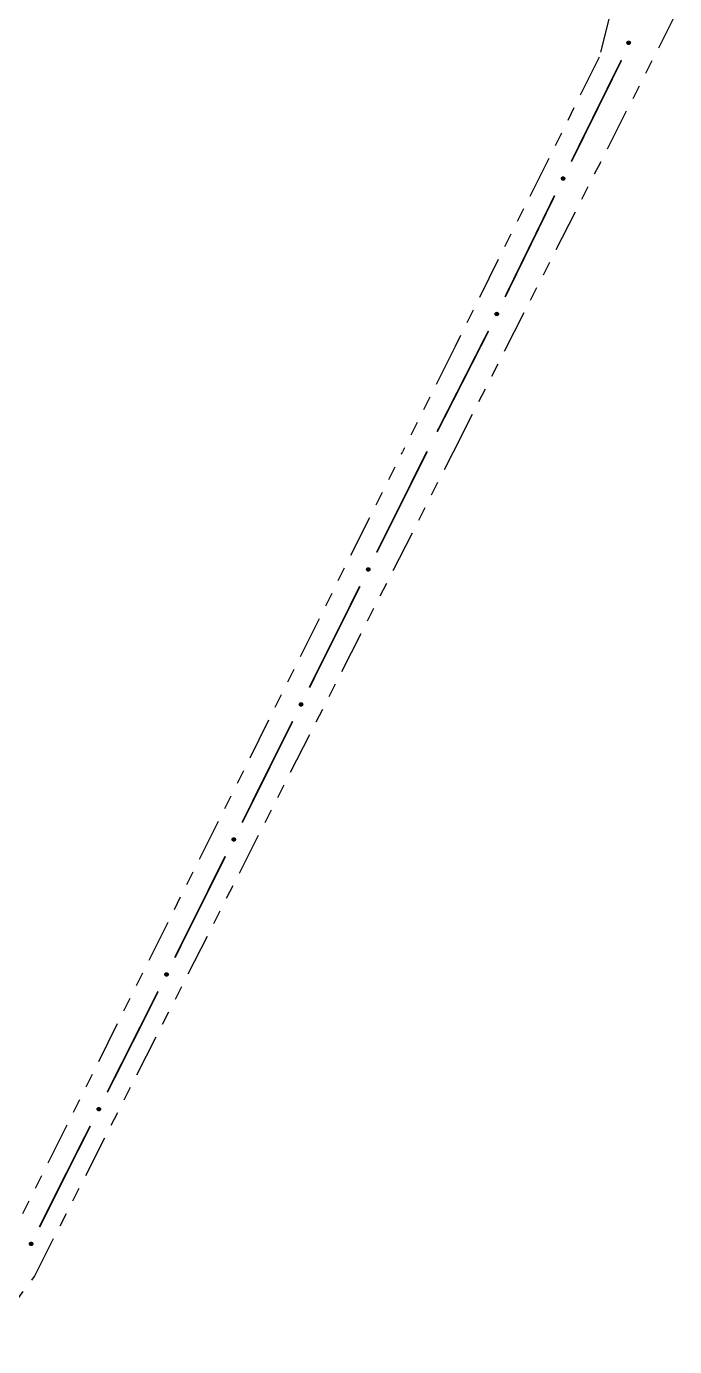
# Model space of a CAD drawing. Extents: x 203665 to 205970, y 4870865 to 4873745.
# Drawn here: x 204438.2 to 204506.9, y 4872053.6 to 4872193.6 of the extents above; entities that cross this region are included whole.
import ezdxf

# ---------------------------------------------------------------- set-up
doc = ezdxf.new("R2010")
doc.units = 0
doc.header["$LTSCALE"] = 1.5
doc.header["$MEASUREMENT"] = 0
doc.linetypes.add('TRACO_25', pattern=[8, 3, -1, 1, -1, 1, -1])
doc.layers.add('SV-EIXO-RUA-N-PAV', color=6, linetype='CONTINUOUS')
doc.layers.add('SV-RUA-NAO-PAV', color=7, linetype='CONTINUOUS')

msp = doc.modelspace()

# ---------------------------------------------------------------- linework, layer by layer
at = {"layer": 'SV-EIXO-RUA-N-PAV'}
for points in [[(204502.179489, 4872191.99443), (204502.20105, 4872191.950531), (204502.210604, 4872191.908393), (204502.208457, 4872191.870954), (204502.197933, 4872191.838365), (204502.183411, 4872191.806237), (204502.161624, 4872191.777076), (204502.130273, 4872191.750067), (204502.086388, 4872191.728129), (204502.042578, 4872191.721179), (204502.005761, 4872191.72132), (204501.971147, 4872191.730338), (204501.940173, 4872191.744968), (204501.910631, 4872191.768601), (204501.88357, 4872191.800639), (204501.862578, 4872191.845301), (204501.853495, 4872191.886676), (204501.856523, 4872191.922834), (204501.865808, 4872191.957575), (204501.881027, 4872191.990197), (204501.902579, 4872192.018699), (204501.934885, 4872192.045887), (204501.979241, 4872192.066021), (204502.020405, 4872192.075552), (204502.056596, 4872192.073033), (204502.090593, 4872192.063121), (204502.122993, 4872192.048948), (204502.153219, 4872192.028267), (204502.179489, 4872191.99443)], [(204495.230107, 4872177.57772), (204495.246649, 4872177.531693), (204495.251453, 4872177.488754), (204495.245152, 4872177.451786), (204495.231066, 4872177.420571), (204495.213059, 4872177.390259), (204495.188162, 4872177.363705), (204495.154, 4872177.340353), (204495.107945, 4872177.323435), (204495.063634, 4872177.321405), (204495.027061, 4872177.325643), (204494.993666, 4872177.338457), (204494.964513, 4872177.356443), (204494.937785, 4872177.383217), (204494.914458, 4872177.418068), (204494.898568, 4872177.464789), (204494.894146, 4872177.506919), (204494.90118, 4872177.542515), (204494.914274, 4872177.576007), (204494.933029, 4872177.606732), (204494.957619, 4872177.632658), (204494.992751, 4872177.656082), (204495.039073, 4872177.671154), (204495.081041, 4872177.676044), (204495.116727, 4872177.669512), (204495.149409, 4872177.655878), (204495.180031, 4872177.638186), (204495.207767, 4872177.61427), (204495.230107, 4872177.57772)], [(204488.205079, 4872163.202429), (204488.22162, 4872163.156403), (204488.226424, 4872163.113463), (204488.220124, 4872163.076496), (204488.206038, 4872163.045281), (204488.18803, 4872163.014969), (204488.163133, 4872162.988414), (204488.128971, 4872162.965062), (204488.082917, 4872162.948145), (204488.038606, 4872162.946114), (204488.002033, 4872162.950353), (204487.968638, 4872162.963166), (204487.939485, 4872162.981153), (204487.912756, 4872163.007927), (204487.889429, 4872163.042778), (204487.873539, 4872163.089499), (204487.869118, 4872163.131628), (204487.876151, 4872163.167225), (204487.889246, 4872163.200716), (204487.908, 4872163.231442), (204487.932591, 4872163.257368), (204487.967722, 4872163.280791), (204488.014044, 4872163.295864), (204488.056012, 4872163.300753), (204488.091698, 4872163.294222), (204488.124381, 4872163.280587), (204488.155003, 4872163.262896), (204488.182738, 4872163.23898), (204488.205079, 4872163.202429)], [(204474.579982, 4872136.100643), (204474.596163, 4872136.054489), (204474.600632, 4872136.011513), (204474.594042, 4872135.974596), (204474.579713, 4872135.943492), (204474.561469, 4872135.913322), (204474.536365, 4872135.886963), (204474.502021, 4872135.863879), (204474.455836, 4872135.847322), (204474.41151, 4872135.845638), (204474.374972, 4872135.850162), (204474.341678, 4872135.863236), (204474.312666, 4872135.88145), (204474.286148, 4872135.908433), (204474.263094, 4872135.943465), (204474.24757, 4872135.990309), (204474.243478, 4872136.032471), (204474.250789, 4872136.068012), (204474.264145, 4872136.1014), (204474.28314, 4872136.131978), (204474.307932, 4872136.15771), (204474.343246, 4872136.180858), (204474.389684, 4872136.195568), (204474.431689, 4872136.20013), (204474.467323, 4872136.193319), (204474.499898, 4872136.17943), (204474.53038, 4872136.1615), (204474.557928, 4872136.137367), (204474.579982, 4872136.100643)], [(204467.444216, 4872121.780049), (204467.460415, 4872121.733901), (204467.4649, 4872121.690927), (204467.458325, 4872121.654007), (204467.444008, 4872121.622897), (204467.425776, 4872121.59272), (204467.400682, 4872121.566351), (204467.366348, 4872121.543253), (204467.32017, 4872121.526678), (204467.275845, 4872121.524976), (204467.239304, 4872121.529486), (204467.206005, 4872121.542547), (204467.176986, 4872121.56075), (204467.150457, 4872121.587722), (204467.12739, 4872121.622745), (204467.111847, 4872121.669582), (204467.107738, 4872121.711743), (204467.115036, 4872121.747287), (204467.128378, 4872121.78068), (204467.147361, 4872121.811265), (204467.172143, 4872121.837008), (204467.207447, 4872121.86017), (204467.25388, 4872121.874898), (204467.295883, 4872121.879476), (204467.33152, 4872121.87268), (204467.3641, 4872121.858804), (204467.39459, 4872121.840885), (204467.422147, 4872121.816764), (204467.444216, 4872121.780049)], [(204460.312679, 4872107.457298), (204460.328878, 4872107.41115), (204460.333364, 4872107.368176), (204460.326789, 4872107.331256), (204460.312472, 4872107.300146), (204460.29424, 4872107.269969), (204460.269146, 4872107.2436), (204460.234812, 4872107.220502), (204460.188633, 4872107.203927), (204460.144308, 4872107.202226), (204460.107768, 4872107.206735), (204460.074469, 4872107.219796), (204460.04545, 4872107.237999), (204460.018921, 4872107.264971), (204459.995853, 4872107.299994), (204459.980311, 4872107.346832), (204459.976202, 4872107.388993), (204459.983499, 4872107.424536), (204459.996842, 4872107.457929), (204460.015825, 4872107.488515), (204460.040606, 4872107.514257), (204460.075911, 4872107.537419), (204460.122343, 4872107.552148), (204460.164347, 4872107.556726), (204460.199983, 4872107.549929), (204460.232564, 4872107.536053), (204460.263053, 4872107.518135), (204460.290611, 4872107.494013), (204460.312679, 4872107.457298)], [(204453.181143, 4872093.134547), (204453.197342, 4872093.088399), (204453.201828, 4872093.045425), (204453.195253, 4872093.008505), (204453.180936, 4872092.977396), (204453.162704, 4872092.947219), (204453.13761, 4872092.920849), (204453.103275, 4872092.897751), (204453.057097, 4872092.881177), (204453.012772, 4872092.879475), (204452.976231, 4872092.883984), (204452.942932, 4872092.897046), (204452.913914, 4872092.915248), (204452.887385, 4872092.94222), (204452.864317, 4872092.977243), (204452.848774, 4872093.024081), (204452.844666, 4872093.066242), (204452.851963, 4872093.101785), (204452.865306, 4872093.135179), (204452.884288, 4872093.165764), (204452.90907, 4872093.191507), (204452.944375, 4872093.214669), (204452.990807, 4872093.229397), (204453.032811, 4872093.233975), (204453.068447, 4872093.227178), (204453.101027, 4872093.213302), (204453.131517, 4872093.195384), (204453.159074, 4872093.171262), (204453.181143, 4872093.134547)], [(204445.997872, 4872078.837089), (204446.013834, 4872078.790858), (204446.018099, 4872078.747862), (204446.011334, 4872078.710976), (204445.996857, 4872078.679941), (204445.978471, 4872078.649858), (204445.953241, 4872078.623618), (204445.918789, 4872078.600697), (204445.872526, 4872078.584359), (204445.828193, 4872078.582885), (204445.791676, 4872078.587583), (204445.758444, 4872078.600815), (204445.729519, 4872078.619166), (204445.703129, 4872078.646274), (204445.680242, 4872078.681416), (204445.66494, 4872078.728333), (204445.661048, 4872078.770514), (204445.668528, 4872078.806019), (204445.682043, 4872078.839344), (204445.701182, 4872078.869831), (204445.726096, 4872078.895446), (204445.761519, 4872078.918426), (204445.808027, 4872078.932916), (204445.850053, 4872078.937278), (204445.885654, 4872078.930298), (204445.918163, 4872078.916255), (204445.94856, 4872078.89818), (204445.975993, 4872078.873917), (204445.997872, 4872078.837089)], [(204438.816598, 4872064.539666), (204438.83272, 4872064.493492), (204438.837134, 4872064.45051), (204438.830497, 4872064.413601), (204438.816128, 4872064.382516), (204438.797846, 4872064.352369), (204438.772708, 4872064.326041), (204438.738335, 4872064.303001), (204438.692129, 4872064.286503), (204438.647801, 4872064.284875), (204438.611268, 4872064.289446), (204438.577991, 4872064.302563), (204438.549003, 4872064.320813), (204438.522519, 4872064.34783), (204438.49951, 4872064.382891), (204438.484045, 4872064.429755), (204438.480007, 4872064.471922), (204438.487363, 4872064.507454), (204438.500762, 4872064.540825), (204438.519795, 4872064.571378), (204438.54462, 4872064.59708), (204438.579963, 4872064.620183), (204438.62642, 4872064.634833), (204438.668431, 4872064.639341), (204438.704056, 4872064.632486), (204438.736613, 4872064.618555), (204438.767073, 4872064.600586), (204438.79459, 4872064.576418), (204438.816598, 4872064.539666)]]:
    msp.add_lwpolyline(points, close=True, dxfattribs=at)
for points in [[(204501.881027, 4872191.990197), (204501.853495, 4872191.886676)], [(204501.890942, 4872192.000147), (204501.859734, 4872191.872195)], [(204501.902579, 4872192.018699), (204501.862578, 4872191.845301)], [(204501.919121, 4872192.026307), (204501.875246, 4872191.830432)], [(204501.934885, 4872192.045887), (204501.88357, 4872191.800639)], [(204501.957212, 4872192.051824), (204501.897642, 4872191.787659)], [(204501.979241, 4872192.066021), (204501.910631, 4872191.768601)], [(204501.99815, 4872192.06908), (204501.926005, 4872191.761591)], [(204502.020405, 4872192.075552), (204501.940173, 4872191.744968)], [(204502.036609, 4872192.071283), (204501.956203, 4872191.740663)], [(204502.056596, 4872192.073033), (204501.971147, 4872191.730338)], [(204502.072314, 4872192.065775), (204501.986585, 4872191.728364)], [(204502.090593, 4872192.063121), (204502.005761, 4872191.72132)], [(204502.106551, 4872192.052099), (204502.027522, 4872191.725335)], [(204502.122993, 4872192.048948), (204502.042578, 4872191.721179)], [(204502.136382, 4872192.0342), (204502.06644, 4872191.728823)], [(204502.153219, 4872192.028267), (204502.086388, 4872191.728129)], [(204502.164377, 4872192.011162), (204502.107744, 4872191.74305)], [(204502.179489, 4872191.99443), (204502.130273, 4872191.750067)], [(204502.190261, 4872191.970041), (204502.148039, 4872191.770678)], [(204502.20105, 4872191.950531), (204502.161624, 4872191.777076)], [(204502.2066, 4872191.926533), (204502.174566, 4872191.800325)], [(204502.210604, 4872191.908393), (204502.183411, 4872191.806237)], [(204494.933029, 4872177.606732), (204494.894146, 4872177.506919)], [(204494.957619, 4872177.632658), (204494.898568, 4872177.464789)], [(204494.94399, 4872177.615517), (204494.898734, 4872177.491833)], [(204494.974905, 4872177.638377), (204494.909502, 4872177.448603)], [(204494.992751, 4872177.656082), (204494.914458, 4872177.418068)], [(204495.0156, 4872177.659496), (204494.926998, 4872177.403603)], [(204495.039073, 4872177.671154), (204494.937785, 4872177.383217)], [(204495.058204, 4872177.672089), (204494.952283, 4872177.37454)], [(204495.081041, 4872177.676044), (204494.964513, 4872177.356443)], [(204495.096669, 4872177.669997), (204494.979964, 4872177.350382)], [(204495.116727, 4872177.669512), (204494.993666, 4872177.338457)], [(204495.13154, 4872177.66055), (204495.008788, 4872177.334777)], [(204495.149409, 4872177.655878), (204495.027061, 4872177.325643)], [(204495.164042, 4872177.643148), (204495.049134, 4872177.32721)], [(204495.180031, 4872177.638186), (204495.063634, 4872177.321405)], [(204495.191695, 4872177.622041), (204495.088198, 4872177.326345)], [(204495.207767, 4872177.61427), (204495.107945, 4872177.323435)], [(204495.216952, 4872177.596029), (204495.13083, 4872177.335886)], [(204495.230107, 4872177.57772), (204495.154, 4872177.340353)], [(204495.238099, 4872177.552283), (204495.173949, 4872177.358858)], [(204495.246649, 4872177.531693), (204495.188162, 4872177.363705)], [(204495.249493, 4872177.507227), (204495.203611, 4872177.385369)], [(204495.251453, 4872177.488754), (204495.213059, 4872177.390259)], [(204487.908, 4872163.231442), (204487.869118, 4872163.131628)], [(204487.932591, 4872163.257368), (204487.873539, 4872163.089499)], [(204487.918961, 4872163.240227), (204487.873706, 4872163.116543)], [(204487.949876, 4872163.263087), (204487.884473, 4872163.073313)], [(204487.967722, 4872163.280791), (204487.889429, 4872163.042778)], [(204487.990572, 4872163.284206), (204487.90197, 4872163.028312)], [(204488.014044, 4872163.295864), (204487.912756, 4872163.007927)], [(204488.033175, 4872163.296798), (204487.927254, 4872162.99925)], [(204488.056012, 4872163.300753), (204487.939485, 4872162.981153)], [(204488.071641, 4872163.294707), (204487.954936, 4872162.975091)], [(204488.091698, 4872163.294222), (204487.968638, 4872162.963166)], [(204488.106511, 4872163.28526), (204487.98376, 4872162.959487)], [(204488.124381, 4872163.280587), (204488.002033, 4872162.950353)], [(204488.139013, 4872163.267858), (204488.024105, 4872162.95192)], [(204488.155003, 4872163.262896), (204488.038606, 4872162.946114)], [(204488.166667, 4872163.24675), (204488.06317, 4872162.951055)], [(204488.182738, 4872163.23898), (204488.082917, 4872162.948145)], [(204488.191924, 4872163.220739), (204488.105801, 4872162.960596)], [(204488.205079, 4872163.202429), (204488.128971, 4872162.965062)], [(204488.21307, 4872163.176992), (204488.148921, 4872162.983568)], [(204488.22162, 4872163.156403), (204488.163133, 4872162.988414)], [(204488.224464, 4872163.131937), (204488.178582, 4872163.010078)], [(204488.226424, 4872163.113463), (204488.18803, 4872163.014969)], [(204474.28314, 4872136.131978), (204474.243478, 4872136.032471)], [(204474.307932, 4872136.15771), (204474.24757, 4872135.990309)], [(204474.294169, 4872136.140676), (204474.247948, 4872136.01735)], [(204474.325262, 4872136.163295), (204474.258377, 4872135.974037)], [(204474.343246, 4872136.180858), (204474.263094, 4872135.943465)], [(204474.366121, 4872136.184094), (204474.275521, 4872135.928902)], [(204474.389684, 4872136.195568), (204474.286148, 4872135.908433)], [(204474.408822, 4872136.196353), (204474.300578, 4872135.899642)], [(204474.431689, 4872136.20013), (204474.312666, 4872135.88145)], [(204474.447269, 4872136.193961), (204474.328069, 4872135.875268)], [(204474.467323, 4872136.193319), (204474.341678, 4872135.863236)], [(204474.482065, 4872136.184242), (204474.356771, 4872135.859438)], [(204474.499898, 4872136.17943), (204474.374972, 4872135.850162)], [(204474.51443, 4872136.166586), (204474.397056, 4872135.851557)], [(204474.53038, 4872136.1615), (204474.41151, 4872135.845638)], [(204474.541918, 4872136.145263), (204474.436112, 4872135.850386)], [(204474.557928, 4872136.137367), (204474.455836, 4872135.847322)], [(204474.566971, 4872136.119055), (204474.478817, 4872135.859594)], [(204474.579982, 4872136.100643), (204474.502021, 4872135.863879)], [(204474.587774, 4872136.075145), (204474.522115, 4872135.882227)], [(204474.596163, 4872136.054489), (204474.536365, 4872135.886963)], [(204474.598816, 4872136.030002), (204474.551983, 4872135.908506)], [(204474.600632, 4872136.011513), (204474.561469, 4872135.913322)], [(204467.147361, 4872121.811265), (204467.107738, 4872121.711743)], [(204467.172143, 4872121.837008), (204467.111847, 4872121.669582)], [(204467.158386, 4872121.819969), (204467.112214, 4872121.696624)], [(204467.189471, 4872121.842599), (204467.122661, 4872121.653315)], [(204467.207447, 4872121.86017), (204467.12739, 4872121.622745)], [(204467.230321, 4872121.863415), (204467.139822, 4872121.608186)], [(204467.25388, 4872121.874898), (204467.150457, 4872121.587722)], [(204467.273017, 4872121.875691), (204467.164891, 4872121.578937)], [(204467.295883, 4872121.879476), (204467.176986, 4872121.56075)], [(204467.311466, 4872121.873314), (204467.192392, 4872121.554574)], [(204467.33152, 4872121.87268), (204467.206005, 4872121.542547)], [(204467.346266, 4872121.863609), (204467.221099, 4872121.538755)], [(204467.3641, 4872121.858804), (204467.239304, 4872121.529486)], [(204467.378637, 4872121.845966), (204467.261388, 4872121.53089)], [(204467.39459, 4872121.840885), (204467.275845, 4872121.524976)], [(204467.406133, 4872121.824653), (204467.300445, 4872121.529734)], [(204467.422147, 4872121.816764), (204467.32017, 4872121.526678)], [(204467.431197, 4872121.798455), (204467.343146, 4872121.538959)], [(204467.444216, 4872121.780049), (204467.366348, 4872121.543253)], [(204467.452018, 4872121.754553), (204467.386434, 4872121.56161)], [(204467.460415, 4872121.733901), (204467.400682, 4872121.566351)], [(204467.463077, 4872121.709414), (204467.416292, 4872121.5879)], [(204467.4649, 4872121.690927), (204467.425776, 4872121.59272)], [(204460.075911, 4872107.537419), (204459.995853, 4872107.299994)], [(204460.098785, 4872107.540664), (204460.008286, 4872107.285436)], [(204460.122343, 4872107.552148), (204460.018921, 4872107.264971)], [(204460.141481, 4872107.55294), (204460.033354, 4872107.256186)], [(204460.164347, 4872107.556726), (204460.04545, 4872107.237999)], [(204460.17993, 4872107.550563), (204460.060856, 4872107.231823)], [(204460.199983, 4872107.549929), (204460.074469, 4872107.219796)], [(204460.214729, 4872107.540858), (204460.089563, 4872107.216005)], [(204460.232564, 4872107.536053), (204460.107768, 4872107.206735)], [(204460.015825, 4872107.488515), (204459.976202, 4872107.388993)], [(204460.040606, 4872107.514257), (204459.980311, 4872107.346832)], [(204460.02685, 4872107.497218), (204459.980678, 4872107.373874)], [(204460.057934, 4872107.519848), (204459.991124, 4872107.330564)], [(204460.247101, 4872107.523215), (204460.129852, 4872107.208139)], [(204460.263053, 4872107.518135), (204460.144308, 4872107.202226)], [(204460.274597, 4872107.501903), (204460.168908, 4872107.206983)], [(204460.290611, 4872107.494013), (204460.188633, 4872107.203927)], [(204460.29966, 4872107.475704), (204460.211609, 4872107.216208)], [(204460.312679, 4872107.457298), (204460.234812, 4872107.220502)], [(204460.320482, 4872107.431802), (204460.254898, 4872107.238859)], [(204460.328878, 4872107.41115), (204460.269146, 4872107.2436)], [(204460.331541, 4872107.386663), (204460.284756, 4872107.265149)], [(204460.333364, 4872107.368176), (204460.29424, 4872107.269969)], [(204452.884288, 4872093.165764), (204452.844666, 4872093.066242)], [(204452.90907, 4872093.191507), (204452.848774, 4872093.024081)], [(204452.895314, 4872093.174467), (204452.849142, 4872093.051123)], [(204452.926398, 4872093.197097), (204452.859588, 4872093.007814)], [(204452.944375, 4872093.214669), (204452.864317, 4872092.977243)], [(204452.967249, 4872093.217914), (204452.87675, 4872092.962685)], [(204452.990807, 4872093.229397), (204452.887385, 4872092.94222)], [(204453.009945, 4872093.230189), (204452.901818, 4872092.933435)], [(204453.032811, 4872093.233975), (204452.913914, 4872092.915248)], [(204453.048393, 4872093.227813), (204452.929319, 4872092.909072)], [(204453.068447, 4872093.227178), (204452.942932, 4872092.897046)], [(204453.083193, 4872093.218107), (204452.958027, 4872092.893254)], [(204453.101027, 4872093.213302), (204452.976231, 4872092.883984)], [(204453.115565, 4872093.200464), (204452.998315, 4872092.885388)], [(204453.131517, 4872093.195384), (204453.012772, 4872092.879475)], [(204453.143061, 4872093.179152), (204453.037372, 4872092.884233)], [(204453.159074, 4872093.171262), (204453.057097, 4872092.881177)], [(204453.168124, 4872093.152954), (204453.080073, 4872092.893457)], [(204453.181143, 4872093.134547), (204453.103275, 4872092.897751)], [(204453.188945, 4872093.109052), (204453.123362, 4872092.916108)], [(204453.197342, 4872093.088399), (204453.13761, 4872092.920849)], [(204453.200005, 4872093.063913), (204453.153219, 4872092.942398)], [(204453.201828, 4872093.045425), (204453.162704, 4872092.947219)], [(204445.701182, 4872078.869831), (204445.661048, 4872078.770514)], [(204445.726096, 4872078.895446), (204445.66494, 4872078.728333)], [(204445.712252, 4872078.878477), (204445.665447, 4872078.755372)], [(204445.743452, 4872078.900948), (204445.67567, 4872078.71201)], [(204445.761519, 4872078.918426), (204445.680242, 4872078.681416)], [(204445.78441, 4872078.921554), (204445.6926, 4872078.666794)], [(204445.808027, 4872078.932916), (204445.703129, 4872078.646274)], [(204445.827168, 4872078.93361), (204445.717518, 4872078.637416)], [(204445.850053, 4872078.937278), (204445.729519, 4872078.619166)], [(204445.865604, 4872078.931036), (204445.744893, 4872078.612911)], [(204445.885654, 4872078.930298), (204445.758444, 4872078.600815)], [(204445.900353, 4872078.921151), (204445.773519, 4872078.596946)], [(204445.918163, 4872078.916255), (204445.791676, 4872078.587583)], [(204445.932634, 4872078.903342), (204445.813766, 4872078.588873)], [(204445.94856, 4872078.89818), (204445.828193, 4872078.582885)], [(204445.96002, 4872078.881889), (204445.852817, 4872078.587517)], [(204445.975993, 4872078.873917), (204445.872526, 4872078.584359)], [(204445.984948, 4872078.855562), (204445.895565, 4872078.596522)], [(204445.997872, 4872078.837089), (204445.918789, 4872078.600697)], [(204446.005544, 4872078.811554), (204445.938969, 4872078.61895)], [(204446.013834, 4872078.790858), (204445.953241, 4872078.623618)], [(204446.016371, 4872078.766358), (204445.968962, 4872078.645086)], [(204446.018099, 4872078.747862), (204445.978471, 4872078.649858)], [(204438.519795, 4872064.571378), (204438.480007, 4872064.471922)], [(204438.54462, 4872064.59708), (204438.484045, 4872064.429755)], [(204438.530835, 4872064.580063), (204438.484458, 4872064.456796)], [(204438.561957, 4872064.602642), (204438.494832, 4872064.413469)], [(204438.579963, 4872064.620183), (204438.49951, 4872064.382891)], [(204438.602843, 4872064.62339), (204438.511918, 4872064.368312)], [(204438.62642, 4872064.634833), (204438.522519, 4872064.34783)], [(204438.645559, 4872064.635594), (204438.536938, 4872064.339021)], [(204438.668431, 4872064.639341), (204438.549003, 4872064.320813)], [(204438.684004, 4872064.633153), (204438.564398, 4872064.314612)], [(204438.704056, 4872064.632486), (204438.577991, 4872064.302563)], [(204438.718787, 4872064.62339), (204438.593079, 4872064.298746)], [(204438.736613, 4872064.618555), (204438.611268, 4872064.289446)], [(204438.751129, 4872064.605693), (204438.633354, 4872064.290813)], [(204438.767073, 4872064.600586), (204438.647801, 4872064.284875)], [(204438.77859, 4872064.584335), (204438.672409, 4872064.289592)], [(204438.79459, 4872064.576418), (204438.692129, 4872064.286503)], [(204438.803609, 4872064.558095), (204438.715126, 4872064.298746)], [(204438.816598, 4872064.539666), (204438.738335, 4872064.303001)], [(204438.824357, 4872064.514158), (204438.758452, 4872064.321324)], [(204438.83272, 4872064.493492), (204438.772708, 4872064.326041)], [(204438.835342, 4872064.469001), (204438.788354, 4872064.347564)], [(204438.837134, 4872064.45051), (204438.797846, 4872064.352369)]]:
    msp.add_lwpolyline(points, dxfattribs=at)
at = {"layer": 'SV-EIXO-RUA-N-PAV', "const_width": 0.18}
for points in [[(204501.265729, 4872190.050426), (204495.951079, 4872179.291499)], [(204494.189991, 4872175.70005), (204488.92122, 4872164.918582)], [(204487.164894, 4872161.324794), (204481.721026, 4872150.63067)], [(204480.662413, 4872148.551095), (204475.309518, 4872137.811146)], [(204473.525219, 4872134.231163), (204469.510547, 4872126.176201)], [(204469.510547, 4872126.176201), (204469.120751, 4872125.39412)], [(204469.120751, 4872125.39412), (204468.173075, 4872123.490839)], [(204466.390191, 4872119.910151), (204461.041539, 4872109.168088)], [(204459.258655, 4872105.5874), (204453.910003, 4872094.845337)], [(204452.127119, 4872091.26465), (204451.235676, 4872089.474306)], [(204451.235676, 4872089.474306), (204450.9442, 4872088.888914)], [(204450.9442, 4872088.888914), (204446.735516, 4872080.54411)], [(204444.93425, 4872076.972634), (204442.232351, 4872071.61542)], [(204442.122109, 4872071.396836), (204439.54831, 4872066.249238)], [(204442.232351, 4872071.61542), (204442.122109, 4872071.396836)]]:
    msp.add_lwpolyline(points, dxfattribs=at)
at = {"layer": 'SV-RUA-NAO-PAV', "linetype": 'TRACO_25'}
for points in [[(204483.443056, 4872148.486323, 7.28636), (204488.913431, 4872159.256604, 7.28636), (204506.903374, 4872194.675882, 7.28636), (204505.614265, 4872198.555718, 7.363041), (204502.693729, 4872200.175707, 7.363041), (204432.134516, 4872207.248401, 7.933304), (204405.416438, 4872209.512756, 7.933304), (204390.69918, 4872210.760042, 7.913295), (204372.353642, 4872212.61312, 8.177602), (204370.033321, 4872213.693407, 8.167664)], [(204410.969575, 4872148.487254, 7.516563), (204418.404422, 4872164.813856, 7.516563), (204434.370639, 4872199.874979, 7.516563), (204436.581692, 4872203.324446, 7.436492), (204440.432504, 4872203.784379, 7.586625), (204498.29238, 4872198.105338, 7.216298), (204500.152207, 4872195.255783, 7.216298), (204498.911074, 4872190.37654, 7.216298), (204483.616676, 4872159.674074, 6.655804), (204478.043546, 4872148.486393, 6.655804)], [(204256.640138, 4872148.515242, 8.893217), (204224.060671, 4872077.249453, 6.88552), (204225.627029, 4872074.638857, 6.88552), (204230.065043, 4872073.333558, 6.88552), (204295.629923, 4872059.775369, 7.479959), (204357.581513, 4872055.713658, 7.769682), (204404.754725, 4872054.911027, 7.370064), (204425.872098, 4872053.567702, 6.655804), (204431.943411, 4872054.477568, 6.655804), (204435.164262, 4872055.797367, 6.655804), (204439.01595, 4872061.016562, 6.655804), (204483.443056, 4872148.486323, 7.28636)], [(204410.969575, 4872148.487254, 7.516563), (204405.30644, 4872136.051254, 7.516563), (204374.589819, 4872062.293739, 6.720685), (204404.782784, 4872059.037756, 6.860551), (204425.633107, 4872057.464991, 6.655804), (204430.988378, 4872058.682098, 6.655804), (204435.126542, 4872062.333419, 6.655804), (204478.043546, 4872148.486393, 6.655804)]]:
    msp.add_polyline3d(points, dxfattribs=at)

doc.saveas('drawing.dxf')
